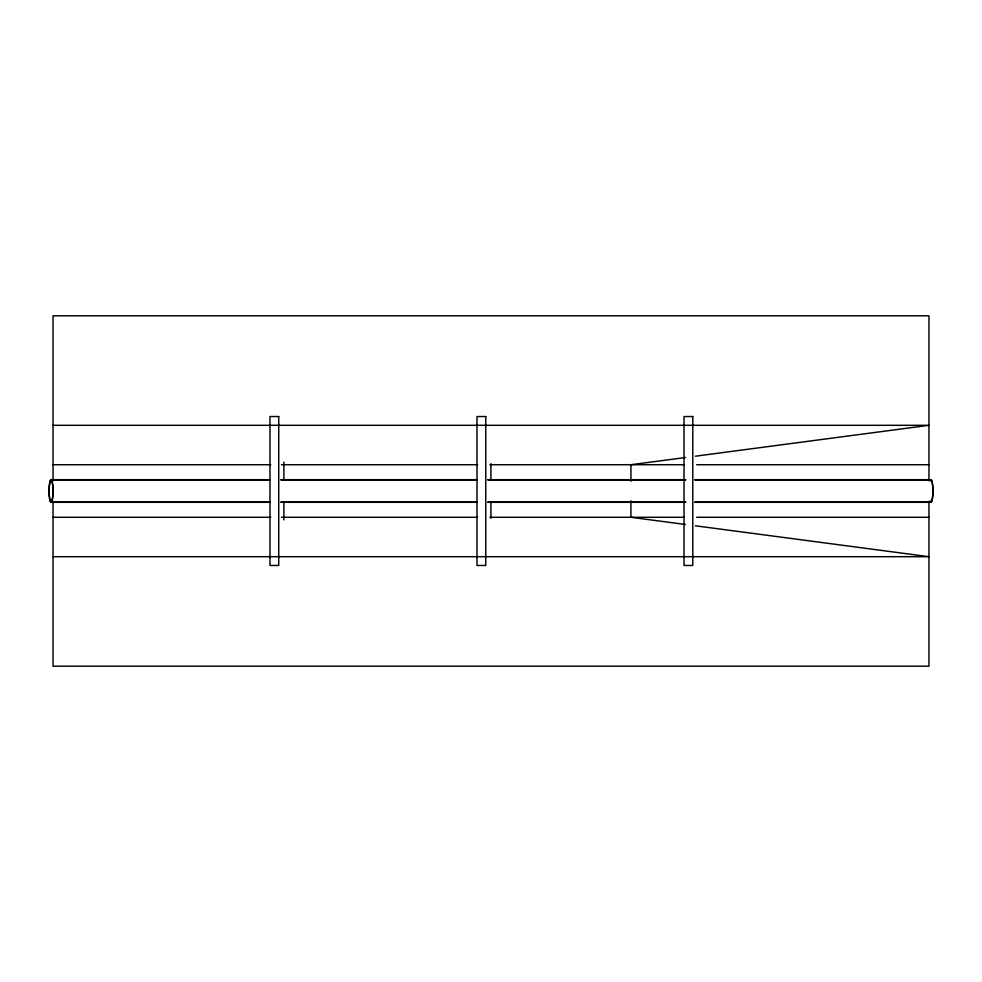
<?xml version="1.0" encoding="UTF-8"?>
<svg xmlns="http://www.w3.org/2000/svg" width="982" height="982" viewBox="0 0 982 982"><rect width="100%" height="100%" fill="white"/><g stroke="black" fill="none" stroke-linecap="round" stroke-linejoin="round"><path stroke-width="1.47" d="M685.375 457.526L630.923 464.719L630.923 481.241M695.403 456.2L928.972 425.304L53.04 425.304M53.04 464.719L270.701 464.719M281.429 464.719L477.633 464.719M489.895 464.719L684.417 464.719M696.643 464.719L928.972 464.719M51.064 479.695A11.305 1.964 -90 0 1 52.758 496.647A11.305 1.964 -90 0 1 49.358 496.647A11.305 1.964 -90 0 1 51.064 479.695L270.259 479.695M280.999 479.695L477.203 479.695M487.931 479.695L685.682 479.695M694.875 479.695L930.936 479.695M51.064 479.965L270.259 479.965M280.999 479.965L477.203 479.965M487.931 479.965L685.682 479.965M694.875 479.965L930.936 479.965M51.064 502.035A11.035 1.915 90 0 0 52.721 485.476A11.035 1.915 90 0 0 49.407 485.476A11.035 1.915 90 0 0 51.064 502.035L270.259 502.035M280.999 502.035L477.203 502.035M487.931 502.035L685.682 502.035M694.875 502.035L930.936 502.035M51.064 502.305L270.259 502.305M280.999 502.305L477.203 502.305M487.931 502.305L685.682 502.305M694.875 502.305L930.936 502.305M53.04 517.281L270.701 517.281M281.429 517.281L477.633 517.281M489.895 517.281L684.417 517.281M696.643 517.281L928.972 517.281M53.04 556.696L928.972 556.696L695.403 525.8M685.375 524.474L630.923 517.281L630.923 500.759M928.972 480.775L928.972 315.811L53.04 315.811L53.04 480.775M928.972 501.225L928.972 666.189L53.04 666.189L53.04 501.225M490.914 463.651L490.914 480.358M490.914 501.642L490.914 518.349M283.884 462.129L283.884 480.358M283.884 501.642L283.884 519.871M930.126 480.726A11.305 1.964 -90 0 1 932.9 491A11.035 1.915 -90 0 1 930.273 501.336M930.126 501.274A11.305 1.964 -90 0 0 932.9 491A11.035 1.915 -90 0 0 930.273 480.664M278.728 416.54L269.964 416.54L269.964 565.46L278.728 565.46L278.728 416.54M485.759 416.54L476.994 416.54L476.994 565.46L485.759 565.46L485.759 416.54M692.789 416.54L684.024 416.54L684.024 565.46L692.789 565.46L692.789 416.54"/></g></svg>
